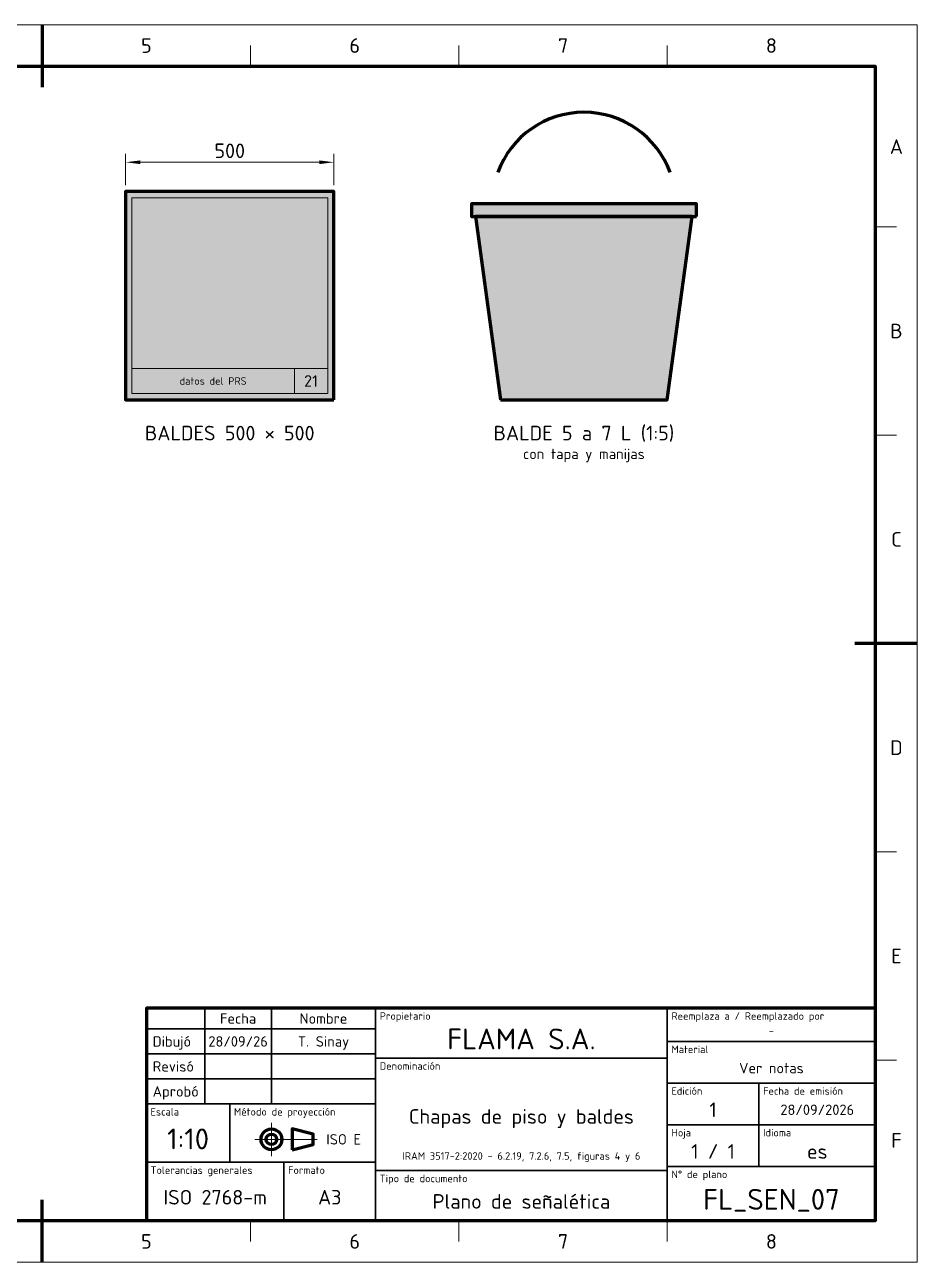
# Model space of a CAD drawing. Header units: millimetres. Extents: x 0 to 420, y 0 to 297.
# Drawn here: x 205.8 to 420, y 0 to 297 of the extents above; entities that cross this region are included whole.
import ezdxf
from ezdxf.enums import TextEntityAlignment as Align

# ---------------------------------------------------------------- set-up
doc = ezdxf.new("R2010")
doc.units = ezdxf.units.MM
doc.linetypes.add('IRAM-F-TRAZO-PUNTO', pattern=[20, 15, -2, 1, -2])
for name, color, linetype, lineweight in [('01-VISIBLE', 7, 'CONTINUOUS', 70), ('03-EJE', 1, 'IRAM-F-TRAZO-PUNTO', 18), ('04-COTA', 3, 'CONTINUOUS', 18), ('05-RAYADO', 8, 'CONTINUOUS', 18), ('06-TEXTO', 7, 'CONTINUOUS', 25), ('07-RECUADRO', 7, 'CONTINUOUS', 70), ('08-FINA', 5, 'CONTINUOUS', 18), ('10-ROTULO', 7, 'CONTINUOUS', 35), ('11-TEXTO-ROTULO', 7, 'CONTINUOUS', 25), ('13-GRAFICA', 30, 'CONTINUOUS', 18)]:
    doc.layers.add(name, color=color, linetype=linetype, lineweight=lineweight)
doc.styles.add('ISO3098', font='isocpeur.ttf')
doc.dimstyles.new('FLAMA-IRAM', dxfattribs={"dimtxt": 3.5, "dimasz": 3.5, "dimexe": 2, "dimexo": 1.5, "dimgap": 1, "dimtad": 1, "dimdec": 1, "dimtxsty": 'ISO3098', "dimblk": 'IRAM_FLECHA', "dimblk1": 'IRAM_FLECHA', "dimblk2": 'IRAM_FLECHA', "dimcen": 2.5, "dimclrd": 7, "dimclre": 7, "dimclrt": 7, "dimazin": 3, "dimtfac": 1, "dimtmove": 0, "dimatfit": 3, "dimlwd": 18, "dimlwe": 18})

# ---------------------------------------------------------------- blocks, each defined once
blk = doc.blocks.new('IRAM_FLECHA')
blk.add_solid([(0, 0), (-1, 0.125), (-1, -0.125)])

msp = doc.modelspace()

# ---------------------------------------------------------------- hatches: boundary and pattern name
at = {"layer": '05-RAYADO', "true_color": 0xcdeb5a}
h = msp.add_hatch(color=7, dxfattribs=at)
h.dxf.hatch_style = 1
h.paths.add_polyline_path([(230, 257), (231.5, 257), (231.5, 255.5), (231.5, 208.5), (231.5, 207), (230, 207)])
h = msp.add_hatch(color=7, dxfattribs=at)
h.dxf.hatch_style = 1
h.paths.add_polyline_path([(278.5, 257), (278.5, 255.5), (231.5, 255.5), (231.5, 257)])
at = {"layer": '05-RAYADO', "true_color": 0xffffff}
h = msp.add_hatch(color=7, dxfattribs=at)
h.dxf.hatch_style = 1
h.paths.add_polyline_path([(278.5, 214.5), (278.5, 255.5), (231.5, 255.5), (231.5, 214.5)])
at = {"layer": '05-RAYADO', "true_color": 0xc81e2d}
h = msp.add_hatch(color=7, dxfattribs=at)
h.dxf.hatch_style = 1
h.paths.add_polyline_path([(231.5, 228.642), (231.5, 242.784), (244.216, 255.5), (258.358, 255.5)])
h = msp.add_hatch(color=7, dxfattribs=at)
h.dxf.hatch_style = 1
h.paths.add_polyline_path([(231.5, 214.5), (272.5, 255.5), (278.5, 255.5), (278.5, 247.358), (245.642, 214.5)])
at = {"layer": '05-RAYADO', "true_color": 0xcdeb5a}
h = msp.add_hatch(color=7, dxfattribs=at)
h.dxf.hatch_style = 1
h.paths.add_polyline_path([(280, 257), (280, 207), (278.5, 207), (278.5, 208.5), (278.5, 255.5), (278.5, 257)])
at = {"layer": '05-RAYADO', "true_color": 0xc81e2d}
h = msp.add_hatch(color=7, dxfattribs=at)
h.dxf.hatch_style = 1
h.paths.add_polyline_path([(367, 251), (367, 254), (313, 254), (313, 251)])
h = msp.add_hatch(color=7, dxfattribs=at)
h.dxf.hatch_style = 1
h.paths.add_polyline_path([(320, 207), (360, 207), (366, 251), (314, 251)])
h = msp.add_hatch(color=7, dxfattribs=at)
h.dxf.hatch_style = 1
h.paths.add_polyline_path([(259.784, 214.5), (278.5, 233.216), (278.5, 219.074), (273.926, 214.5)])
at = {"layer": '05-RAYADO', "true_color": 0xffffff}
h = msp.add_hatch(color=7, dxfattribs=at)
h.dxf.hatch_style = 1
h.paths.add_polyline_path([(270.5, 208.5), (270.5, 214.5), (231.5, 214.5), (231.5, 208.5)])
h = msp.add_hatch(color=7, dxfattribs=at)
h.dxf.hatch_style = 1
h.paths.add_polyline_path([(278.5, 208.5), (278.5, 214.5), (270.5, 214.5), (270.5, 208.5)])
at = {"layer": '05-RAYADO', "true_color": 0xcdeb5a}
h = msp.add_hatch(color=7, dxfattribs=at)
h.dxf.hatch_style = 1
h.paths.add_polyline_path([(231.5, 207), (231.5, 208.5), (278.5, 208.5), (278.5, 207)])

# ---------------------------------------------------------------- linework, layer by layer
at = {"layer": '01-VISIBLE'}
for points in [[(280, 207), (280, 257), (230, 257), (230, 207), (280, 207)], [(367, 251), (367, 254), (313, 254), (313, 251), (367, 251)], [(320, 207), (360, 207), (366, 251), (314, 251), (320, 207)], [(270, 27), (275, 28.25), (275, 30.75), (270, 32)]]:
    msp.add_lwpolyline(points, close=True, dxfattribs=at)
for radius in [2.5, 1.25]:
    msp.add_circle((265, 29.5), radius, dxfattribs=at)
msp.add_arc((340, 254), 22, 20, 160, dxfattribs=at)
at = {"layer": '03-EJE'}
for p, q in [((265, 25.5), (265, 33.5)), ((261, 29.5), (276.5, 29.5))]:
    msp.add_line(p, q, dxfattribs=at)
at = {"layer": '07-RECUADRO'}
for p, q in [((210, 297), (210, 282)), ((420, 148.5), (405, 148.5)), ((210, 0), (210, 15))]:
    msp.add_line(p, q, dxfattribs=at)
for points in [[(25, 10), (410, 10), (410, 287), (25, 287)], [(235, 10), (410, 10), (410, 61), (235, 61)]]:
    msp.add_lwpolyline(points, close=True, dxfattribs=at)
at = {"layer": '08-FINA'}
for p, q in [((260, 287), (260, 292)), ((310, 287), (310, 292)), ((360, 287), (360, 292)), ((410, 248.5), (415, 248.5)), ((410, 198.5), (415, 198.5)), ((410, 98.5), (415, 98.5)), ((410, 48.5), (415, 48.5)), ((260, 10), (260, 5)), ((310, 10), (310, 5)), ((360, 10), (360, 5))]:
    msp.add_line(p, q, dxfattribs=at)
for points in [[(0, 0), (420, 0), (420, 297), (0, 297)], [(278.5, 208.5), (231.5, 208.5), (231.5, 255.5), (278.5, 255.5), (278.5, 208.5)], [(270.5, 208.5), (270.5, 214.5), (231.5, 214.5), (231.5, 208.5), (270.5, 208.5)], [(278.5, 208.5), (278.5, 214.5), (270.5, 214.5), (270.5, 208.5), (278.5, 208.5)]]:
    msp.add_lwpolyline(points, close=True, dxfattribs=at)
at = {"layer": '10-ROTULO'}
for points in [[(235, 56), (249, 56), (249, 61), (235, 61)], [(249, 56), (265, 56), (265, 61), (249, 61)], [(265, 56), (290, 56), (290, 61), (265, 61)], [(290, 49), (360, 49), (360, 61), (290, 61)], [(360, 53), (410, 53), (410, 61), (360, 61)], [(235, 50), (249, 50), (249, 56), (235, 56)], [(249, 50), (265, 50), (265, 56), (249, 56)], [(265, 50), (290, 50), (290, 56), (265, 56)], [(360, 43), (410, 43), (410, 53), (360, 53)], [(235, 44), (249, 44), (249, 50), (235, 50)], [(249, 44), (265, 44), (265, 50), (249, 50)], [(265, 44), (290, 44), (290, 50), (265, 50)], [(290, 22), (360, 22), (360, 49), (290, 49)], [(235, 38), (249, 38), (249, 44), (235, 44)], [(249, 38), (265, 38), (265, 44), (249, 44)], [(265, 38), (290, 38), (290, 44), (265, 44)], [(360, 33), (382, 33), (382, 43), (360, 43)], [(382, 33), (410, 33), (410, 43), (382, 43)], [(235, 24), (255, 24), (255, 38), (235, 38)], [(255, 24), (290, 24), (290, 38), (255, 38)], [(360, 23), (382, 23), (382, 33), (360, 33)], [(382, 23), (410, 23), (410, 33), (382, 33)], [(235, 10), (268, 10), (268, 24), (235, 24)], [(268, 10), (290, 10), (290, 24), (268, 24)], [(290, 10), (360, 10), (360, 22), (290, 22)], [(360, 10), (410, 10), (410, 23), (360, 23)]]:
    msp.add_lwpolyline(points, close=True, dxfattribs=at)

# ---------------------------------------------------------------- texts
at = {"layer": '06-TEXTO', "style": 'ISO3098'}
for s, height, p in [('5', 3.5, (235, 292)), ('6', 3.5, (285, 292)), ('7', 3.5, (335, 292)), ('8', 3.5, (385, 292)), ('A', 3.5, (415, 267.75)), ('B', 3.5, (415, 223.5)), ('BALDES 500 × 500', 3.5, (255, 199)), ('BALDE 5 a 7 L (1:5)', 3.5, (340, 199)), ('con tapa y manijas', 2.5, (340, 194)), ('C', 3.5, (415, 173.5)), ('D', 3.5, (415, 123.5)), ('E', 3.5, (415, 73.5)), ('F', 3.5, (415, 29.25)), ('5', 3.5, (235, 5)), ('6', 3.5, (285, 5)), ('7', 3.5, (335, 5)), ('8', 3.5, (385, 5))]:
    msp.add_text(s, height=height, dxfattribs=at).set_placement(p, align=Align.MIDDLE_CENTER)
at = {"layer": '11-TEXTO-ROTULO', "style": 'ISO3098'}
for s, height, p in [('Fecha', 2.5, (257, 58.5)), ('Nombre', 2.5, (277.5, 58.5)), ('28/09/26', 2.5, (257, 53)), ('T. Sinay', 2.5, (277.5, 53)), ('FLAMA S.A.', 5, (325, 53.6)), ('-', 1.8, (385, 55.6)), ('Ver notas', 2.5, (385, 46.6)), ('Chapas de piso y baldes', 3.5, (325, 35)), ('1', 3.5, (371, 36.6)), ('28/09/2026', 2.5, (396, 36.6)), ('1:10', 5, (245, 29.6)), ('1 / 1', 3.5, (371, 26.6)), ('es', 3.5, (396, 26.6)), ('IRAM 3517-2:2020 - 6.2.19, 7.2.6, 7.5, figuras 4 y 6', 1.8, (325, 25.5)), ('ISO 2768-m', 3.5, (251.5, 15.6)), ('A3', 3.5, (279, 15.6)), ('Plano de señalética', 3.5, (325, 14.6)), ('FL_SEN_07', 5, (385, 15.1))]:
    msp.add_text(s, height=height, dxfattribs=at).set_placement(p, align=Align.MIDDLE_CENTER)
for s, p in [('Propietario', (291, 60)), ('Reemplaza a / Reemplazado por', (361, 60)), ('Material', (361, 52)), ('Denominación', (291, 48)), ('Edición', (361, 42)), ('Fecha de emisión', (383, 42)), ('Escala', (236, 37)), ('Método de proyección', (256, 37)), ('Hoja', (361, 32)), ('Idioma', (383, 32)), ('Tolerancias generales', (236, 23)), ('Formato', (269, 23)), ('Tipo de documento', (291, 21)), ('N° de plano', (361, 22))]:
    msp.add_text(s, height=1.8, dxfattribs=at).set_placement(p, align=Align.TOP_LEFT)
for s, p in [('Dibujó', (236.5, 53)), ('Revisó', (236.5, 47)), ('Aprobó', (236.5, 41))]:
    msp.add_text(s, height=2.5, dxfattribs=at).set_placement(p, align=Align.MIDDLE_LEFT)
msp.add_text('ISO E', height=2.5, dxfattribs=at).set_placement((286.5, 29.5), align=Align.MIDDLE_RIGHT)
at = {"layer": '13-GRAFICA', "style": 'ISO3098'}
for s, height, p in [('datos del PRS', 1.8, (251, 211.5)), ('21', 2.8, (274.5, 211.5))]:
    msp.add_text(s, height=height, dxfattribs=at).set_placement(p, align=Align.MIDDLE_CENTER)

# ---------------------------------------------------------------- dimensions: what is measured, and where the dimension line sits
at = {"layer": '04-COTA'}
msp.add_linear_dim(base=(230, 264), p1=(230, 257), p2=(280, 257), dimstyle='FLAMA-IRAM', override={"dimlfac": 10}, dxfattribs=at).render()

doc.saveas('drawing.dxf')
